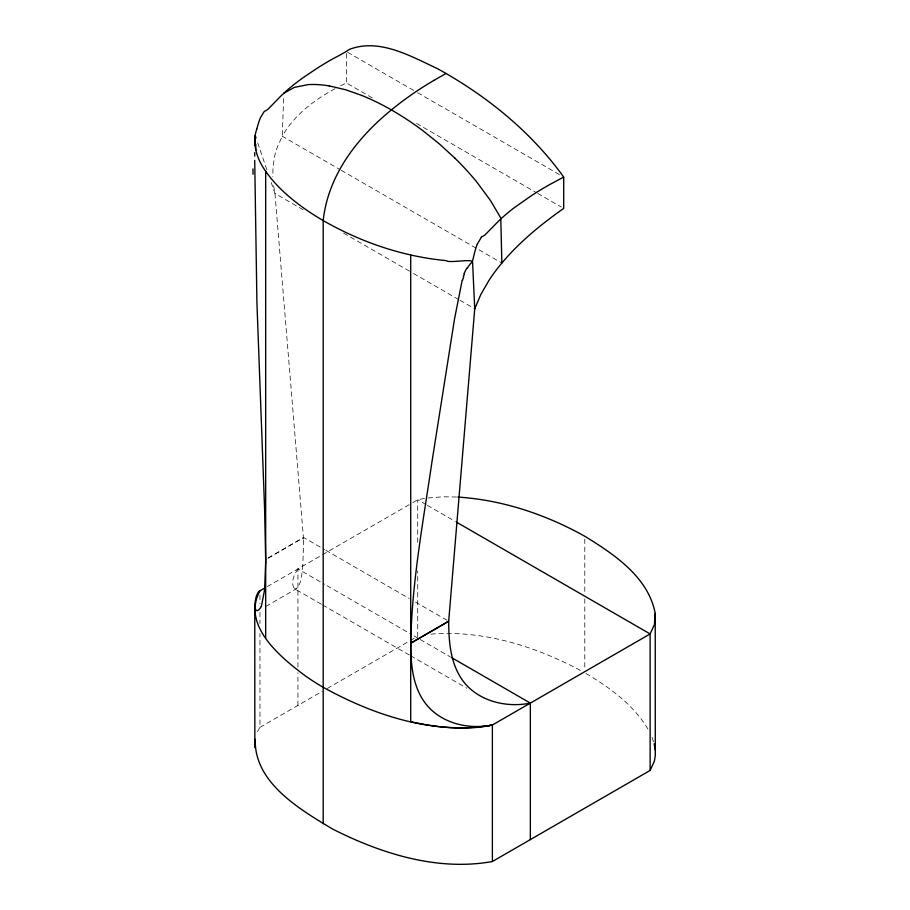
<?xml version="1.0" encoding="UTF-8"?>
<svg xmlns="http://www.w3.org/2000/svg" width="910" height="910" viewBox="0 0 910 910"><rect width="100%" height="100%" fill="white"/><g stroke="black" fill="none" stroke-linecap="round" stroke-linejoin="round"><path stroke-width="0.68" stroke-dasharray="4.55 3.41" d="M297.934 705.409L297.934 672.706M297.934 667.019L297.934 568.909L324.563 584.288M273.58 185.685L274.957 193.477L303.644 540.096M303.644 540.199L302.837 564.928M283.613 98.633L282.271 136.25L277.709 146.1A57.478 43.885 -71.5 0 0 274.615 156.349L273 167.008L272.818 176.836M302.825 564.996C301.563 572.925 302.359 582.957 296.159 588.907L265.299 606.72M257.439 731.754L259.964 727.34L259.964 633.496M297.934 568.909C294.305 574.312 290.142 582.764 294.533 588.747L321.423 604.274M268.052 558.16L303.656 537.503L324.54 549.572M268.052 558.058L303.656 537.503M267.312 586.597L411.604 503.287M412.822 502.582L417.713 499.761L425.368 498.305M259.964 727.34L322.379 691.293M327.27 688.472L409.159 641.197M410.376 640.492L417.713 636.261L417.713 570.854M335.073 88.691C314.166 100.089 294.055 115.081 282.271 136.25L339.93 169.544M340.613 85.779L346.391 82.947L372.417 97.973M296.159 588.907L294.533 588.747M428.178 497.963L442.92 496.792L456.627 497.019M430.976 634.134C483.29 629.868 535.49 646.362 581.206 670.807M347.62 52.302L416.37 92.001M417.599 92.706L560.014 174.925M416.564 123.453L536.536 192.727M537.662 193.375L561.436 207.093M341.159 170.25L501.865 263.024M303.144 209.755L274.957 193.477L271.248 182.626M343.593 233.108L412.23 272.738M413.459 273.444L458.799 299.629M460.028 300.334L474.736 308.82M426.187 504.652L417.713 499.761L417.713 542.417M427.393 505.346L455.239 521.419M325.78 550.277L409.352 598.53M415.495 602.079L448.687 621.234M326.986 585.687L411.718 634.611M414.141 635.999L418.987 638.797M420.192 639.503L450.461 656.974M322.64 604.979L409.432 655.075M410.649 655.78L466.875 688.244M585.938 673.445C610.053 687.755 633.895 705.079 648.318 729.695M257.678 142.813L267.551 171.762M652.095 737.453L653.744 742.56M584.789 539.107L584.789 593.138M584.789 598.826L584.789 668.497M346.391 53.553L346.391 82.947M259.964 595.106L259.964 603.637M259.964 612.168L259.964 623.543"/><path stroke-width="1.36" d="M254.709 156.122L254.72 152.641M477.352 243.857A57.785 33.363 -60 0 0 474.11 254.641L472.529 261.045L474.736 308.82L448.687 621.234L410.706 643.165L410.706 255.005M457.923 497.087C502.513 499.92 545.92 514.548 584.789 536.263C614.193 554.338 648.375 577.077 655.223 613.442L655.291 755.687L654.427 761.044L650.127 770.44L492.378 861.52C437.539 871.427 381.381 853.739 332.741 829.124C300.129 809.57 253.913 782.748 255.255 739.25M265.674 562.13L265.674 171.273C257.064 159.307 251.774 143.655 256.711 129.197M265.674 562.232L264.605 589.828L261.352 606.481M410.706 643.165C411.9 582.389 423.082 522.408 431.875 462.416L454.556 318.773L462.2 280.212M264.856 588.008L259.964 590.84C240.968 625.466 281.304 657.964 305.862 676.266A294.374 169.954 0 0 0 323.186 687.3C374.021 715.351 433.888 735.303 492.378 725.02L650.127 633.94L654.427 624.544L655.223 613.442M254.823 145.543L255.221 135.579L256.04 137.99M463.338 276.572L464.418 273.717M474.736 308.82L480.833 294.487L489.091 280.178A57.978 17.973 -50.3 0 1 495.085 271.601C513.888 246.576 538.242 226.34 563.699 208.401L563.699 177.052C531.042 131.62 486.338 95.584 437.517 68.682C410.865 56.249 379.208 37.867 349.36 49.413C341.682 54.691 332.969 58.32 325.098 63.336A332.56 191.999 -60 0 0 318.284 67.511L304.281 76.85A235.428 135.931 -60 0 0 298.321 81.218L296.501 82.594A143.393 82.787 -60 0 0 284.409 92.661L283.806 93.264A126.604 73.096 -60 0 0 280.689 96.232L267.927 109.302A8.383 4.846 -60 0 1 266.118 110.485L265.731 110.667A7.098 4.095 -60 0 0 264.059 111.725L260.385 117.777A56.283 32.498 -60 0 0 256.813 129.174M477.432 243.869L481.379 237.248M261.352 606.504C252.434 620.904 253.776 593.604 259.964 590.84M467.296 268.211C468.32 266.607 469.435 265.06 470.584 263.536C479.126 257.177 448.164 263.786 446.298 260.635C402.971 256.597 360.861 242.174 323.186 220.584A294.442 169.999 0 0 1 306.101 209.721C290.836 199.028 276.378 186.664 265.674 171.273M283.806 93.264L294.283 87.406L308.08 84.63A191.032 110.292 60 0 1 329.34 85.961M433.831 80.41L446.082 73.437M492.378 861.52L492.378 725.02C465.408 730.81 437.38 727.568 410.706 721.721L410.706 643.256L448.687 621.234C448.789 640.538 450.177 661.069 460.835 677.779C475.225 700.45 505.084 708.287 530.348 703.1L530.348 839.6M563.699 177.052L549.913 184.468A347.916 200.871 -60 0 0 532.191 195.127L514.571 207.48A144.804 83.606 -60 0 0 501.103 218.673A126.604 73.096 -60 0 0 497.998 221.687L484.939 235.007A8.406 4.857 -60 0 1 483.438 235.94L483.051 236.134A7.098 4.095 -60 0 0 481.367 237.191M492.378 725.02C469.731 729.524 443.762 724.121 427.95 706.41C413.39 690.03 410.956 666.95 410.728 645.963M329.329 85.904L345.709 89.783L361.884 95.482M456.445 522.124L650.127 633.94L650.127 770.44M451.667 657.668L530.348 703.1M455.068 158.283L439.075 143.655L422.581 130.448A291.837 168.498 60 0 0 392.46 110.542L391.471 109.962A291.393 168.236 60 0 0 361.884 95.482M500.454 217.433L490.536 200.609L476.567 181.727A192.067 110.895 60 0 0 455.057 158.329M500.784 218.07L501.865 263.024M654.165 743.845L655.223 749.942M410.728 645.872L410.706 643.256M265.674 559.434L264.594 508.792L256.927 302.882L254.709 160.41M254.777 605.832L254.845 747.554M323.186 823.8L323.186 220.584C328.032 175.38 357.107 137.763 391.402 109.928A249.636 144.121 -60 0 1 407.896 97.268L412.048 94.322A356.003 205.535 -60 0 1 433.831 80.433M265.674 559.536L265.674 637.99M253.025 174.288A107.733 6.256 -88.7 0 1 252.98 168.896M255.721 150.298A46.717 4.322 -88.2 0 1 255.812 144.451M462.564 280.269A107.733 86.859 -5.9 0 1 463.747 276.651M464.1 273.648A46.717 37.23 -9 0 1 466.898 268.075"/></g></svg>
